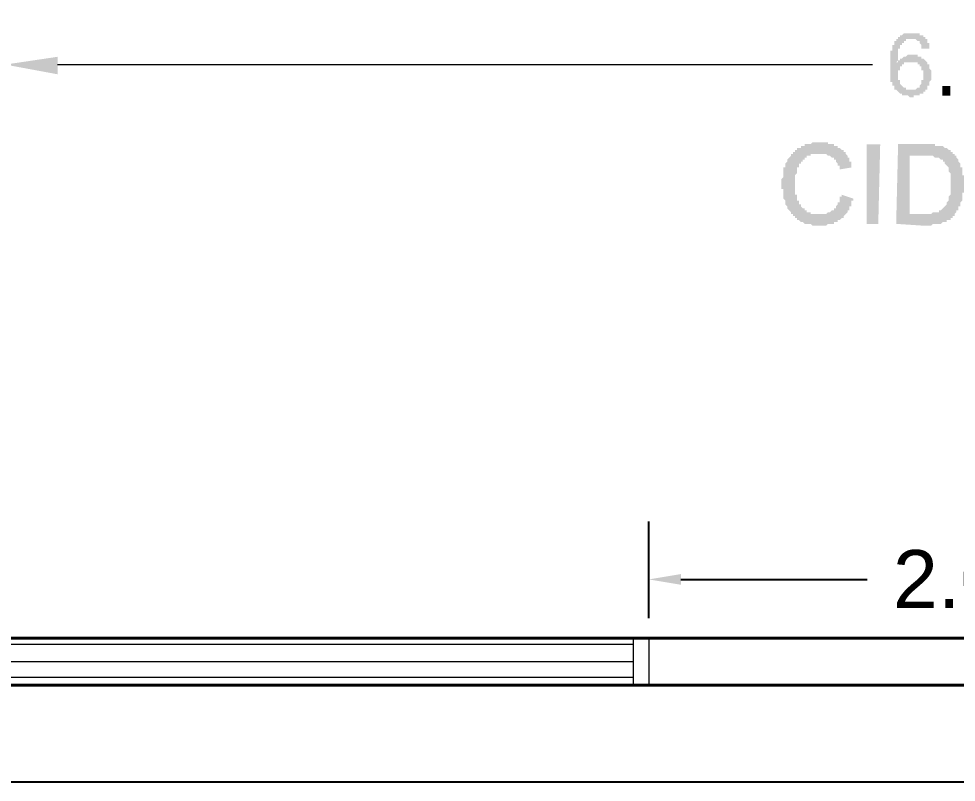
# Model space of a CAD drawing. Header units: inches. Extents: x -11 to 213, y -78 to 40.
# Drawn here: x 61.677 to 64.592, y 15.025 to 17.399 of the extents above; entities that cross this region are included whole.
import ezdxf

# ---------------------------------------------------------------- set-up
doc = ezdxf.new("R2010")
doc.units = ezdxf.units.IN
doc.header["$MEASUREMENT"] = 0
doc.layers.add('PDF_0', color=7, linetype='Continuous')
doc.styles.get("Standard").update_dxf_attribs({"font": 'arial.ttf'})
doc.dimstyles.get("Standard").update_dxf_attribs({"dimtxt": 0.18, "dimasz": 0.1, "dimexe": 0.18, "dimexo": 0.0625, "dimgap": 0.09, "dimtad": 0, "dimtih": 1, "dimtoh": 1, "dimdec": 4, "dimzin": 0, "dimdsep": 46, "dimtxsty": 'Standard', "dimcen": 0.09, "dimadec": 0, "dimazin": 0, "dimtfac": 1, "dimtdec": 4, "dimtofl": 0, "dimtmove": 0, "dimatfit": 3, "dimfxl": 1, "dimtolj": 1, "dimtzin": 0, "dimarcsym": 0})

# ---------------------------------------------------------------- blocks, each defined once
blk = doc.blocks.new('*D6')
at = {"color": 0, "lineweight": -2}
for p, q in [((63.6363, 15.535), (63.6363, 15.8357)), ((65.6442, 15.535), (65.6442, 15.8357)), ((63.7363, 15.6557), (64.3152, 15.6557)), ((65.5442, 15.6557), (64.9652, 15.6557))]:
    blk.add_line(p, q, dxfattribs=at)
at = {"color": 0}
for points in [[(63.7363, 15.6724), (63.7363, 15.639), (63.6363, 15.6557)], [(65.5442, 15.6724), (65.5442, 15.639), (65.6442, 15.6557)]]:
    blk.add_solid(points, dxfattribs=at)
at = {"layer": 'Defpoints', "color": 0}
for p in [(65.6442, 15.6557), (63.6363, 15.4725), (65.6442, 15.4725)]:
    blk.add_point(p, dxfattribs=at)
at = {"color": 0, "insert": (64.6402, 15.6557), "char_height": 0.18, "width": 0.119222, "attachment_point": 5}
blk.add_mtext('\\A1;2.00', dxfattribs=at)

msp = doc.modelspace()

# ---------------------------------------------------------------- hatches: boundary and pattern name
at = {"layer": 'PDF_0'}
h = msp.add_hatch(color=256, dxfattribs=at)
h.paths.add_polyline_path([(64.41167, 17.26329), (64.41167, 17.26329), (64.41167, 17.26329), (64.41167, 17.26933), (64.41772, 17.26933), (64.41772, 17.26933), (64.41772, 17.27538), (64.42377, 17.27538), (64.42377, 17.27538), (64.42377, 17.27538), (64.42982, 17.28143), (64.42982, 17.28143), (64.42982, 17.28143), (64.43586, 17.28143), (64.43586, 17.28143), (64.44191, 17.28748), (64.44191, 17.28748), (64.44191, 17.28748), (64.44796, 17.28748), (64.44796, 17.28748), (64.45401, 17.28748), (64.45401, 17.28748), (64.45401, 17.28748), (64.46006, 17.28748), (64.46006, 17.28748), (64.4661, 17.28748), (64.4661, 17.28748), (64.47215, 17.28748), (64.47215, 17.28748), (64.47215, 17.28143), (64.4782, 17.28143), (64.4782, 17.28143), (64.48425, 17.28143), (64.48425, 17.28143), (64.48425, 17.27538), (64.4903, 17.27538), (64.4903, 17.27538), (64.4903, 17.27538), (64.49634, 17.26933), (64.49634, 17.26933), (64.49634, 17.26933), (64.49634, 17.26933), (64.50239, 17.26329), (64.50239, 17.26329), (64.50239, 17.26329), (64.50239, 17.25724), (64.50844, 17.25724), (64.50844, 17.25724), (64.50844, 17.25119), (64.50844, 17.25119), (64.50844, 17.24514), (64.50844, 17.24514), (64.50844, 17.24514), (64.51449, 17.23909), (64.51449, 17.23909), (64.51449, 17.23305), (64.51449, 17.23305), (64.51449, 17.227), (64.51449, 17.227), (64.51449, 17.227), (64.51449, 17.22095), (64.51449, 17.22095), (64.51449, 17.2149), (64.51449, 17.2149), (64.51449, 17.20885), (64.51449, 17.20885), (64.50844, 17.20281), (64.50844, 17.20281), (64.50844, 17.19676), (64.50844, 17.19676), (64.50844, 17.19676), (64.50844, 17.19071), (64.50844, 17.19071), (64.50239, 17.19071), (64.50239, 17.18466), (64.50239, 17.18466), (64.50239, 17.17861), (64.49634, 17.17861), (64.49634, 17.17861), (64.49634, 17.17861), (64.49634, 17.17257), (64.4903, 17.17257), (64.4903, 17.17257), (64.4903, 17.16652), (64.4903, 17.16652), (64.48425, 17.16652), (64.48425, 17.16652), (64.4782, 17.16652), (64.4782, 17.16047), (64.4782, 17.16047), (64.47215, 17.16047), (64.47215, 17.16047), (64.4661, 17.16047), (64.4661, 17.16047), (64.4661, 17.16047), (64.46006, 17.16047), (64.46006, 17.15442), (64.45401, 17.15442), (64.45401, 17.15442), (64.44796, 17.15442), (64.44796, 17.15442), (64.44191, 17.16047), (64.44191, 17.16047), (64.44191, 17.16047), (64.43586, 17.16047), (64.43586, 17.16047), (64.42982, 17.16047), (64.42982, 17.16047), (64.42377, 17.16047), (64.42377, 17.16047), (64.42377, 17.16652), (64.41772, 17.16652), (64.41772, 17.16652), (64.41772, 17.16652), (64.41167, 17.17257), (64.41167, 17.17257), (64.41167, 17.17257), (64.40563, 17.17861), (64.40563, 17.17861), (64.40563, 17.17861), (64.40563, 17.17861), (64.39958, 17.17861), (64.39958, 17.18466), (64.39958, 17.18466), (64.39958, 17.18466), (64.39958, 17.19071), (64.39353, 17.19071), (64.39353, 17.19071), (64.39353, 17.19676), (64.39353, 17.19676), (64.39353, 17.19676), (64.39353, 17.20281), (64.39353, 17.20281), (64.38748, 17.20281), (64.38748, 17.20885), (64.38748, 17.20885), (64.38748, 17.2149), (64.38748, 17.2149), (64.38748, 17.22095), (64.38748, 17.22095), (64.38748, 17.227), (64.38748, 17.227), (64.38748, 17.23305), (64.38748, 17.23305), (64.38748, 17.23909), (64.38748, 17.23909), (64.38748, 17.24514), (64.38748, 17.24514), (64.38748, 17.25119), (64.38748, 17.25119), (64.38748, 17.25724), (64.38748, 17.25724), (64.38748, 17.26329), (64.38748, 17.26329), (64.38748, 17.26933), (64.38748, 17.26933), (64.38748, 17.27538), (64.38748, 17.27538), (64.38748, 17.28143), (64.38748, 17.28143), (64.38748, 17.28748), (64.38748, 17.28748), (64.38748, 17.29352), (64.38748, 17.29352), (64.38748, 17.29957), (64.38748, 17.29957), (64.39353, 17.29957), (64.39353, 17.30562), (64.39353, 17.30562), (64.39353, 17.31167), (64.39353, 17.31167), (64.39353, 17.31167), (64.39353, 17.31772), (64.39353, 17.31772), (64.39958, 17.31772), (64.39958, 17.32376), (64.39958, 17.32376), (64.39958, 17.32376), (64.39958, 17.32981), (64.39958, 17.32981), (64.40563, 17.32981), (64.40563, 17.32981), (64.40563, 17.33586), (64.40563, 17.33586), (64.41167, 17.33586), (64.41167, 17.34191), (64.41167, 17.34191), (64.41772, 17.34191), (64.41772, 17.34796), (64.41772, 17.34796), (64.42377, 17.34796), (64.42377, 17.34796), (64.42377, 17.34796), (64.42982, 17.354), (64.42982, 17.354), (64.43586, 17.354), (64.43586, 17.354), (64.43586, 17.354), (64.44191, 17.354), (64.44191, 17.354), (64.44796, 17.354), (64.44796, 17.354), (64.45401, 17.354), (64.45401, 17.354), (64.45401, 17.354), (64.46006, 17.354), (64.46006, 17.354), (64.4661, 17.354), (64.4661, 17.354), (64.4661, 17.354), (64.47215, 17.354), (64.47215, 17.354), (64.4782, 17.354), (64.4782, 17.354), (64.4782, 17.34796), (64.48425, 17.34796), (64.48425, 17.34796), (64.4903, 17.34796), (64.4903, 17.34796), (64.4903, 17.34191), (64.49634, 17.34191), (64.49634, 17.34191), (64.49634, 17.34191), (64.49634, 17.33586), (64.50239, 17.33586), (64.50239, 17.33586), (64.50239, 17.32981), (64.50239, 17.32981), (64.50239, 17.32376), (64.50844, 17.32376), (64.50844, 17.32376), (64.50844, 17.31772), (64.50844, 17.31772), (64.50844, 17.31167), (64.50844, 17.31167), (64.50844, 17.30562), (64.48425, 17.30562), (64.48425, 17.31167), (64.48425, 17.31167), (64.48425, 17.31167), (64.48425, 17.31772), (64.48425, 17.31772), (64.4782, 17.32376), (64.4782, 17.32376), (64.4782, 17.32376), (64.4782, 17.32981), (64.47215, 17.32981), (64.47215, 17.32981), (64.47215, 17.32981), (64.4661, 17.33586), (64.4661, 17.33586), (64.4661, 17.33586), (64.46006, 17.33586), (64.46006, 17.33586), (64.46006, 17.33586), (64.45401, 17.33586), (64.45401, 17.33586), (64.44796, 17.33586), (64.44796, 17.33586), (64.44796, 17.33586), (64.44191, 17.33586), (64.44191, 17.33586), (64.43586, 17.33586), (64.43586, 17.32981), (64.43586, 17.32981), (64.42982, 17.32981), (64.42982, 17.32981), (64.42982, 17.32376), (64.42377, 17.32376), (64.42377, 17.32376), (64.42377, 17.31772), (64.42377, 17.31772), (64.41772, 17.31772), (64.41772, 17.31772), (64.41772, 17.31167), (64.41772, 17.31167), (64.41772, 17.31167), (64.41772, 17.30562), (64.41772, 17.30562), (64.41167, 17.30562), (64.41167, 17.29957), (64.41167, 17.29957), (64.41167, 17.29352), (64.41167, 17.29352), (64.41167, 17.28748), (64.41167, 17.28748), (64.41167, 17.28143), (64.41167, 17.28143), (64.41167, 17.27538), (64.41167, 17.27538), (64.41167, 17.26933), (64.41167, 17.26933), (64.40563, 17.26329), (64.40563, 17.26329), (64.40563, 17.26329)], flags=0)
h.paths.add_polyline_path([(64.45401, 17.17861), (64.45401, 17.17861), (64.46006, 17.17861), (64.46006, 17.17861), (64.46006, 17.17861), (64.4661, 17.17861), (64.4661, 17.17861), (64.47215, 17.18466), (64.47215, 17.18466), (64.47215, 17.18466), (64.4782, 17.18466), (64.4782, 17.19071), (64.4782, 17.19071), (64.4782, 17.19071), (64.48425, 17.19676), (64.48425, 17.19676), (64.48425, 17.19676), (64.48425, 17.20281), (64.48425, 17.20281), (64.48425, 17.20885), (64.4903, 17.20885), (64.4903, 17.20885), (64.4903, 17.2149), (64.4903, 17.2149), (64.4903, 17.22095), (64.4903, 17.22095), (64.4903, 17.227), (64.4903, 17.227), (64.4903, 17.23305), (64.4903, 17.23305), (64.4903, 17.23909), (64.48425, 17.23909), (64.48425, 17.23909), (64.48425, 17.24514), (64.48425, 17.24514), (64.48425, 17.25119), (64.4782, 17.25119), (64.4782, 17.25119), (64.4782, 17.25119), (64.4782, 17.25724), (64.47215, 17.25724), (64.47215, 17.25724), (64.47215, 17.26329), (64.4661, 17.26329), (64.4661, 17.26329), (64.4661, 17.26329), (64.46006, 17.26329), (64.46006, 17.26329), (64.45401, 17.26329), (64.45401, 17.26329), (64.45401, 17.26329), (64.44796, 17.26329), (64.44796, 17.26329), (64.44191, 17.26329), (64.44191, 17.26329), (64.43586, 17.26329), (64.43586, 17.26329), (64.43586, 17.26329), (64.42982, 17.26329), (64.42982, 17.25724), (64.42377, 17.25724), (64.42377, 17.25724), (64.42377, 17.25724), (64.42377, 17.25119), (64.41772, 17.25119), (64.41772, 17.25119), (64.41772, 17.24514), (64.41772, 17.24514), (64.41772, 17.23909), (64.41167, 17.23909), (64.41167, 17.23909), (64.41167, 17.23305), (64.41167, 17.23305), (64.41167, 17.227), (64.41167, 17.227), (64.41167, 17.22095), (64.41167, 17.22095), (64.41167, 17.22095), (64.41167, 17.2149), (64.41167, 17.2149), (64.41167, 17.20885), (64.41772, 17.20885), (64.41772, 17.20281), (64.41772, 17.20281), (64.41772, 17.20281), (64.41772, 17.19676), (64.41772, 17.19676), (64.42377, 17.19071), (64.42377, 17.19071), (64.42377, 17.19071), (64.42377, 17.19071), (64.42982, 17.18466), (64.42982, 17.18466), (64.42982, 17.18466), (64.43586, 17.18466), (64.43586, 17.17861), (64.43586, 17.17861), (64.44191, 17.17861), (64.44191, 17.17861), (64.44796, 17.17861), (64.44796, 17.17861), (64.45401, 17.17861), (64.45401, 17.17861)], flags=0)
msp.add_hatch(color=256, dxfattribs=at).paths.add_polyline_path([(64.27257, 16.83992), (64.27257, 16.83992), (64.27257, 16.83387), (64.26652, 16.83387), (64.26652, 16.82782), (64.26652, 16.82177), (64.26652, 16.82177), (64.26652, 16.81572), (64.26047, 16.81572), (64.26047, 16.80968), (64.26047, 16.80968), (64.26047, 16.80363), (64.25443, 16.80363), (64.25443, 16.79758), (64.25443, 16.79758), (64.24838, 16.79153), (64.24838, 16.79153), (64.24838, 16.79153), (64.24233, 16.78548), (64.24233, 16.78548), (64.24233, 16.77944), (64.23628, 16.77944), (64.23628, 16.77944), (64.23628, 16.77944), (64.23023, 16.77339), (64.23023, 16.77339), (64.22419, 16.77339), (64.22419, 16.76734), (64.21814, 16.76734), (64.21814, 16.76734), (64.21209, 16.76734), (64.21209, 16.76129), (64.20604, 16.76129), (64.20604, 16.76129), (64.19999, 16.76129), (64.19999, 16.76129), (64.19395, 16.76129), (64.1879, 16.75525), (64.1879, 16.75525), (64.18185, 16.75525), (64.18185, 16.75525), (64.1758, 16.75525), (64.1758, 16.75525), (64.16976, 16.75525), (64.16976, 16.75525), (64.16371, 16.75525), (64.15766, 16.75525), (64.15766, 16.75525), (64.15161, 16.75525), (64.14556, 16.75525), (64.14556, 16.75525), (64.13952, 16.76129), (64.13952, 16.76129), (64.13347, 16.76129), (64.13347, 16.76129), (64.12742, 16.76129), (64.12137, 16.76129), (64.12137, 16.76129), (64.11532, 16.76734), (64.11532, 16.76734), (64.10928, 16.76734), (64.10928, 16.76734), (64.10928, 16.76734), (64.10323, 16.77339), (64.10323, 16.77339), (64.09718, 16.77339), (64.09718, 16.77944), (64.09113, 16.77944), (64.09113, 16.77944), (64.09113, 16.78548), (64.08509, 16.78548), (64.08509, 16.78548), (64.08509, 16.79153), (64.07904, 16.79153), (64.07904, 16.79758), (64.07904, 16.79758), (64.07904, 16.79758), (64.07299, 16.80363), (64.07299, 16.80363), (64.07299, 16.80363), (64.06694, 16.80968), (64.06694, 16.80968), (64.06694, 16.81572), (64.06694, 16.81572), (64.06089, 16.82177), (64.06089, 16.82177), (64.06089, 16.82782), (64.06089, 16.82782), (64.06089, 16.83387), (64.05485, 16.83992), (64.05485, 16.83992), (64.05485, 16.84596), (64.05485, 16.84596), (64.05485, 16.85201), (64.05485, 16.85201), (64.05485, 16.85806), (64.05485, 16.85806), (64.05485, 16.86411), (64.05485, 16.87015), (64.0488, 16.87015), (64.0488, 16.8762), (64.0488, 16.8762), (64.0488, 16.88225), (64.0488, 16.8883), (64.0488, 16.8883), (64.0488, 16.89435), (64.0488, 16.89435), (64.0488, 16.90039), (64.0488, 16.90039), (64.05485, 16.90644), (64.05485, 16.91249), (64.05485, 16.91249), (64.05485, 16.91854), (64.05485, 16.91854), (64.05485, 16.92459), (64.05485, 16.93063), (64.05485, 16.93063), (64.05485, 16.93668), (64.06089, 16.93668), (64.06089, 16.94273), (64.06089, 16.94273), (64.06089, 16.94878), (64.06089, 16.94878), (64.06694, 16.95483), (64.06694, 16.95483), (64.06694, 16.96087), (64.06694, 16.96087), (64.07299, 16.96692), (64.07299, 16.96692), (64.07299, 16.96692), (64.07904, 16.97297), (64.07904, 16.97297), (64.07904, 16.97902), (64.08509, 16.97902), (64.08509, 16.97902), (64.08509, 16.97902), (64.08509, 16.98506), (64.09113, 16.98506), (64.09113, 16.99111), (64.09718, 16.99111), (64.09718, 16.99111), (64.09718, 16.99716), (64.10323, 16.99716), (64.10323, 16.99716), (64.10928, 16.99716), (64.10928, 17.00321), (64.11532, 17.00321), (64.11532, 17.00321), (64.12137, 17.00321), (64.12137, 17.00926), (64.12742, 17.00926), (64.12742, 17.00926), (64.13347, 17.00926), (64.13347, 17.00926), (64.13952, 17.00926), (64.13952, 17.00926), (64.14556, 17.0153), (64.15161, 17.0153), (64.15161, 17.0153), (64.15766, 17.0153), (64.15766, 17.0153), (64.16371, 17.0153), (64.16976, 17.0153), (64.16976, 17.0153), (64.1758, 17.0153), (64.1758, 17.0153), (64.18185, 17.0153), (64.18185, 17.0153), (64.1879, 17.0153), (64.19395, 17.0153), (64.19395, 17.00926), (64.19999, 17.00926), (64.19999, 17.00926), (64.20604, 17.00926), (64.20604, 17.00926), (64.21209, 17.00926), (64.21209, 17.00321), (64.21814, 17.00321), (64.21814, 17.00321), (64.22419, 17.00321), (64.22419, 16.99716), (64.23023, 16.99716), (64.23023, 16.99716), (64.23023, 16.99716), (64.23628, 16.99111), (64.23628, 16.99111), (64.24233, 16.99111), (64.24233, 16.98506), (64.24233, 16.98506), (64.24838, 16.98506), (64.24838, 16.97902), (64.24838, 16.97902), (64.25443, 16.97297), (64.25443, 16.97297), (64.25443, 16.96692), (64.26047, 16.96692), (64.26047, 16.96087), (64.26047, 16.96087), (64.26047, 16.95483), (64.26652, 16.95483), (64.26652, 16.94878), (64.26652, 16.94878), (64.26652, 16.94273), (64.26652, 16.93668), (64.26652, 16.93668), (64.23023, 16.93063), (64.23023, 16.93063), (64.23023, 16.93668), (64.23023, 16.94273), (64.22419, 16.94273), (64.22419, 16.94878), (64.22419, 16.94878), (64.21814, 16.95483), (64.21814, 16.95483), (64.21814, 16.96087), (64.21814, 16.96087), (64.21209, 16.96087), (64.21209, 16.96692), (64.20604, 16.96692), (64.20604, 16.96692), (64.20604, 16.96692), (64.19999, 16.97297), (64.19999, 16.97297), (64.19395, 16.97297), (64.19395, 16.97297), (64.1879, 16.97902), (64.1879, 16.97902), (64.18185, 16.97902), (64.18185, 16.97902), (64.1758, 16.97902), (64.1758, 16.97902), (64.16976, 16.97902), (64.16976, 16.97902), (64.16371, 16.97902), (64.16371, 16.97902), (64.15766, 16.97902), (64.15161, 16.97902), (64.15161, 16.97902), (64.14556, 16.97902), (64.14556, 16.97902), (64.13952, 16.97902), (64.13952, 16.97297), (64.13347, 16.97297), (64.13347, 16.97297), (64.12742, 16.97297), (64.12742, 16.96692), (64.12137, 16.96692), (64.12137, 16.96692), (64.12137, 16.96087), (64.11532, 16.96087), (64.11532, 16.96087), (64.11532, 16.95483), (64.10928, 16.95483), (64.10928, 16.95483), (64.10928, 16.94878), (64.10323, 16.94878), (64.10323, 16.94273), (64.10323, 16.94273), (64.10323, 16.94273), (64.10323, 16.93668), (64.09718, 16.93668), (64.09718, 16.93063), (64.09718, 16.93063), (64.09718, 16.92459), (64.09718, 16.92459), (64.09718, 16.91854), (64.09113, 16.91249), (64.09113, 16.91249), (64.09113, 16.90644), (64.09113, 16.90644), (64.09113, 16.90039), (64.09113, 16.89435), (64.09113, 16.89435), (64.09113, 16.8883), (64.09113, 16.8883), (64.09113, 16.88225), (64.09113, 16.88225), (64.09113, 16.8762), (64.09113, 16.87015), (64.09113, 16.87015), (64.09113, 16.86411), (64.09113, 16.85806), (64.09113, 16.85806), (64.09113, 16.85201), (64.09718, 16.85201), (64.09718, 16.84596), (64.09718, 16.84596), (64.09718, 16.83992), (64.09718, 16.83387), (64.09718, 16.83387), (64.10323, 16.83387), (64.10323, 16.82782), (64.10323, 16.82782), (64.10323, 16.82177), (64.10928, 16.82177), (64.10928, 16.81572), (64.10928, 16.81572), (64.10928, 16.81572), (64.11532, 16.80968), (64.11532, 16.80968), (64.12137, 16.80968), (64.12137, 16.80363), (64.12137, 16.80363), (64.12742, 16.80363), (64.12742, 16.79758), (64.13347, 16.79758), (64.13347, 16.79758), (64.13952, 16.79758), (64.13952, 16.79153), (64.14556, 16.79153), (64.14556, 16.79153), (64.15161, 16.79153), (64.15161, 16.79153), (64.15766, 16.79153), (64.16371, 16.79153), (64.16371, 16.79153), (64.16371, 16.79153), (64.16976, 16.79153), (64.16976, 16.79153), (64.1758, 16.79153), (64.18185, 16.79153), (64.18185, 16.79153), (64.1879, 16.79153), (64.1879, 16.79153), (64.19395, 16.79758), (64.19395, 16.79758), (64.19999, 16.79758), (64.19999, 16.79758), (64.20604, 16.80363), (64.20604, 16.80363), (64.21209, 16.80363), (64.21209, 16.80968), (64.21209, 16.80968), (64.21814, 16.80968), (64.21814, 16.81572), (64.21814, 16.81572), (64.21814, 16.81572), (64.22419, 16.82177), (64.22419, 16.82177), (64.22419, 16.82782), (64.23023, 16.82782), (64.23023, 16.83387), (64.23023, 16.83992), (64.23023, 16.83992), (64.23023, 16.84596), (64.23628, 16.84596), (64.23628, 16.85201)])
h = msp.add_hatch(color=256, dxfattribs=at)
h.paths.add_polyline_path([(64.41167, 17.00926), (64.49634, 17.00926), (64.50239, 17.00926), (64.50239, 17.00926), (64.50844, 17.00926), (64.50844, 17.00926), (64.51449, 17.00926), (64.52054, 17.00926), (64.52054, 17.00926), (64.52658, 17.00926), (64.52658, 17.00322), (64.53263, 17.00322), (64.53263, 17.00322), (64.53263, 17.00322), (64.53868, 17.00322), (64.53868, 17.00322), (64.54473, 17.00322), (64.55077, 17.00322), (64.55077, 17.00322), (64.55682, 16.99717), (64.55682, 16.99717), (64.56287, 16.99717), (64.56287, 16.99717), (64.56892, 16.99112), (64.56892, 16.99112), (64.57497, 16.99112), (64.57497, 16.98507), (64.57497, 16.98507), (64.58101, 16.98507), (64.58101, 16.97902), (64.58706, 16.97902), (64.58706, 16.97298), (64.58706, 16.97298), (64.59311, 16.97298), (64.59311, 16.96693), (64.59311, 16.96693), (64.59916, 16.96088), (64.59916, 16.96088), (64.59916, 16.95483), (64.59916, 16.95483), (64.60521, 16.94878), (64.60521, 16.94878), (64.60521, 16.94274), (64.60521, 16.94274), (64.60521, 16.93669), (64.61125, 16.93669), (64.61125, 16.93064), (64.61125, 16.93064), (64.61125, 16.92459), (64.61125, 16.92459), (64.61125, 16.91855), (64.61125, 16.91855), (64.61125, 16.9125), (64.6173, 16.9125), (64.6173, 16.90645), (64.6173, 16.9004), (64.6173, 16.9004), (64.6173, 16.89435), (64.6173, 16.89435), (64.6173, 16.88831), (64.6173, 16.88226), (64.6173, 16.88226), (64.6173, 16.88226), (64.6173, 16.87621), (64.6173, 16.87016), (64.6173, 16.87016), (64.6173, 16.86411), (64.6173, 16.85807), (64.61125, 16.85807), (64.61125, 16.85202), (64.61125, 16.85202), (64.61125, 16.84597), (64.61125, 16.84597), (64.61125, 16.83992), (64.61125, 16.83388), (64.61125, 16.83388), (64.60521, 16.82783), (64.60521, 16.82783), (64.60521, 16.82178), (64.60521, 16.82178), (64.60521, 16.81573), (64.59916, 16.81573), (64.59916, 16.80968), (64.59916, 16.80968), (64.59916, 16.80364), (64.59311, 16.80364), (64.59311, 16.80364), (64.59311, 16.79759), (64.59311, 16.79759), (64.58706, 16.79154), (64.58706, 16.79154), (64.58706, 16.79154), (64.58706, 16.78549), (64.58101, 16.78549), (64.58101, 16.78549), (64.58101, 16.77944), (64.57497, 16.77944), (64.57497, 16.77944), (64.57497, 16.7734), (64.56892, 16.7734), (64.56892, 16.7734), (64.56287, 16.7734), (64.56287, 16.76735), (64.55682, 16.76735), (64.55682, 16.76735), (64.55077, 16.76735), (64.55077, 16.76735), (64.54473, 16.7613), (64.54473, 16.7613), (64.53868, 16.7613), (64.53868, 16.7613), (64.53263, 16.7613), (64.53263, 16.7613), (64.52658, 16.7613), (64.52054, 16.7613), (64.52054, 16.7613), (64.51449, 16.75525), (64.50844, 16.75525), (64.50844, 16.75525), (64.50239, 16.75525), (64.49634, 16.75525), (64.49634, 16.75525), (64.40563, 16.7613)], flags=0)
h.paths.add_polyline_path([(64.44796, 16.79154), (64.49634, 16.79154), (64.49634, 16.79154), (64.50239, 16.79154), (64.50844, 16.79154), (64.50844, 16.79154), (64.51449, 16.79154), (64.51449, 16.79154), (64.52054, 16.79759), (64.52054, 16.79759), (64.52054, 16.79759), (64.52658, 16.79759), (64.52658, 16.79759), (64.53263, 16.79759), (64.53263, 16.79759), (64.53868, 16.79759), (64.53868, 16.80364), (64.54473, 16.80364), (64.54473, 16.80364), (64.55077, 16.80968), (64.55077, 16.80968), (64.55077, 16.80968), (64.55682, 16.81573), (64.55682, 16.81573), (64.55682, 16.81573), (64.56287, 16.82178), (64.56287, 16.82783), (64.56287, 16.82783), (64.56892, 16.83388), (64.56892, 16.83388), (64.56892, 16.83388), (64.56892, 16.83992), (64.56892, 16.83992), (64.56892, 16.84597), (64.56892, 16.84597), (64.57497, 16.85202), (64.57497, 16.85202), (64.57497, 16.85807), (64.57497, 16.85807), (64.57497, 16.86411), (64.57497, 16.86411), (64.57497, 16.87016), (64.57497, 16.87621), (64.57497, 16.87621), (64.57497, 16.88226), (64.57497, 16.88226), (64.57497, 16.88831), (64.57497, 16.89435), (64.57497, 16.89435), (64.57497, 16.9004), (64.57497, 16.9004), (64.57497, 16.90645), (64.57497, 16.90645), (64.57497, 16.9125), (64.57497, 16.9125), (64.57497, 16.91855), (64.57497, 16.91855), (64.56892, 16.92459), (64.56892, 16.92459), (64.56892, 16.93064), (64.56892, 16.93669), (64.56892, 16.93669), (64.56287, 16.94274), (64.56287, 16.94274), (64.56287, 16.94274), (64.55682, 16.94878), (64.55682, 16.94878), (64.55682, 16.95483), (64.55077, 16.95483), (64.55077, 16.96088), (64.54473, 16.96088), (64.54473, 16.96088), (64.54473, 16.96088), (64.53868, 16.96693), (64.53868, 16.96693), (64.53263, 16.96693), (64.53263, 16.96693), (64.52658, 16.96693), (64.52054, 16.97298), (64.52054, 16.97298), (64.52054, 16.97298), (64.51449, 16.97298), (64.51449, 16.97298), (64.50844, 16.97298), (64.50844, 16.97298), (64.50239, 16.97298), (64.49634, 16.97298), (64.49634, 16.97298), (64.44796, 16.97298)], flags=0)

# ---------------------------------------------------------------- linework, layer by layer
msp.add_lwpolyline([(60.24937, 22.54875), (68.43831, 22.54875), (68.43831, 15.02495), (60.24937, 15.02495)], close=True)
at = {"layer": 'PDF_0', "lineweight": 5}
msp.add_lwpolyline([(61.79774, 17.25662), (64.3318, 17.25662)], dxfattribs=at)
at = {"layer": 'PDF_0', "lineweight": 40}
for points in [[(61.63445, 16.67602), (61.63445, 15.4725), (67.63394, 15.4725), (67.63394, 16.67602), (67.63394, 17.07518), (67.93633, 17.07518), (67.93633, 16.67602), (67.63394, 16.67602)], [(61.4893, 16.67602), (61.4893, 15.32735), (67.78513, 15.32735), (67.78513, 16.67602)]]:
    msp.add_lwpolyline(points, dxfattribs=at)
at = {"layer": 'PDF_0', "lineweight": 13}
for points in [[(61.51349, 16.27686), (61.51349, 15.35154), (63.58791, 15.35154)], [(61.56187, 16.27686), (61.56187, 15.39992), (63.58791, 15.39992)], [(61.61026, 15.45435), (63.58791, 15.45435)], [(63.58791, 15.4725), (63.58791, 15.32735)], [(63.63629, 15.4725), (63.63629, 15.32735)]]:
    msp.add_lwpolyline(points, dxfattribs=at)
at = {"layer": 'PDF_0', "lineweight": 20}
for points in [[(61.79169, 15.02495), (62.11828, 15.02495)], [(62.28157, 15.02495), (62.60815, 15.02495)], [(62.7654, 15.02495), (63.09198, 15.02495)], [(63.25528, 15.02495), (63.58186, 15.02495)], [(63.74516, 15.02495), (64.06569, 15.02495)], [(64.22899, 15.02495), (64.55557, 15.02495)]]:
    msp.add_lwpolyline(points, dxfattribs=at)
at = {"layer": 'PDF_0'}
msp.add_solid([(61.79774, 17.28081), (61.79774, 17.22638), (61.63445, 17.25662)], dxfattribs=at)
at = {"layer": 'PDF_0', "lineweight": 5}
msp.add_solid([(64.57371, 17.15985), (64.54952, 17.15985), (64.57371, 17.19009), (64.54952, 17.19009)], dxfattribs=at)
at = {"layer": 'PDF_0', "lineweight": 9}
msp.add_solid([(64.34994, 16.76069), (64.31366, 16.76069), (64.35599, 17.00866), (64.31366, 17.00866)], dxfattribs=at)

# ---------------------------------------------------------------- dimensions: what is measured, and where the dimension line sits
dim = msp.add_linear_dim(base=(65.64419, 15.6557), p1=(63.63629, 15.4725), p2=(65.64419, 15.4725), text='2.00', dimstyle='Standard')
dim.commit()
dim.dimension.update_dxf_attribs({"geometry": '*D6', "text_midpoint": (64.64024, 15.6557)})

doc.saveas('drawing.dxf')
